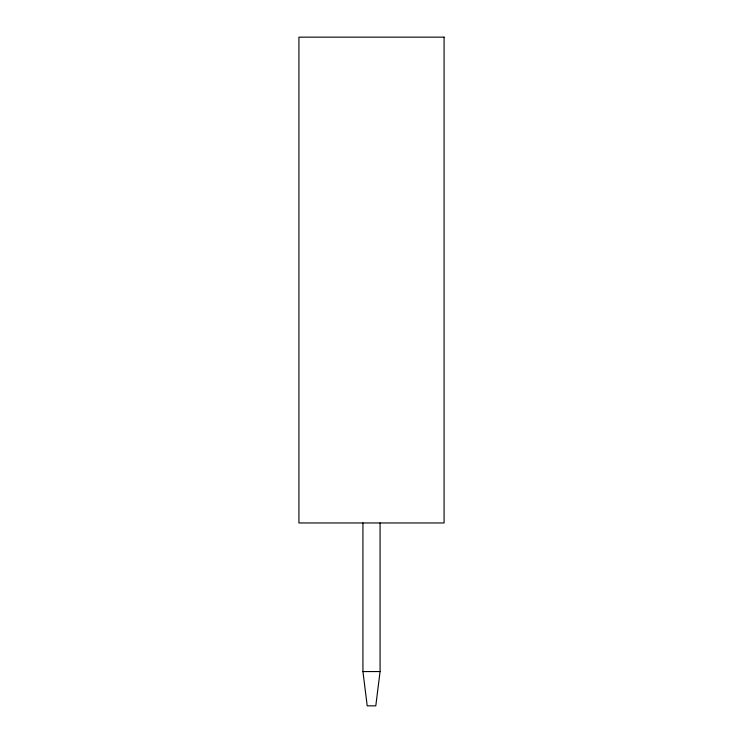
<?xml version="1.0" encoding="UTF-8"?>
<svg xmlns="http://www.w3.org/2000/svg" width="743" height="743" viewBox="0 0 743 743"><rect width="100%" height="100%" fill="white"/><g stroke="black" fill="none" stroke-linecap="round" stroke-linejoin="round"><path stroke-width="1.11" d="M380.072 522.961L380.072 671.561L375.791 705.85L367.209 705.85L362.928 671.561L362.928 522.961M362.928 671.561L380.072 671.561M444.082 37.15L298.918 37.15L298.918 522.961L444.082 522.961L444.082 37.15"/></g></svg>
